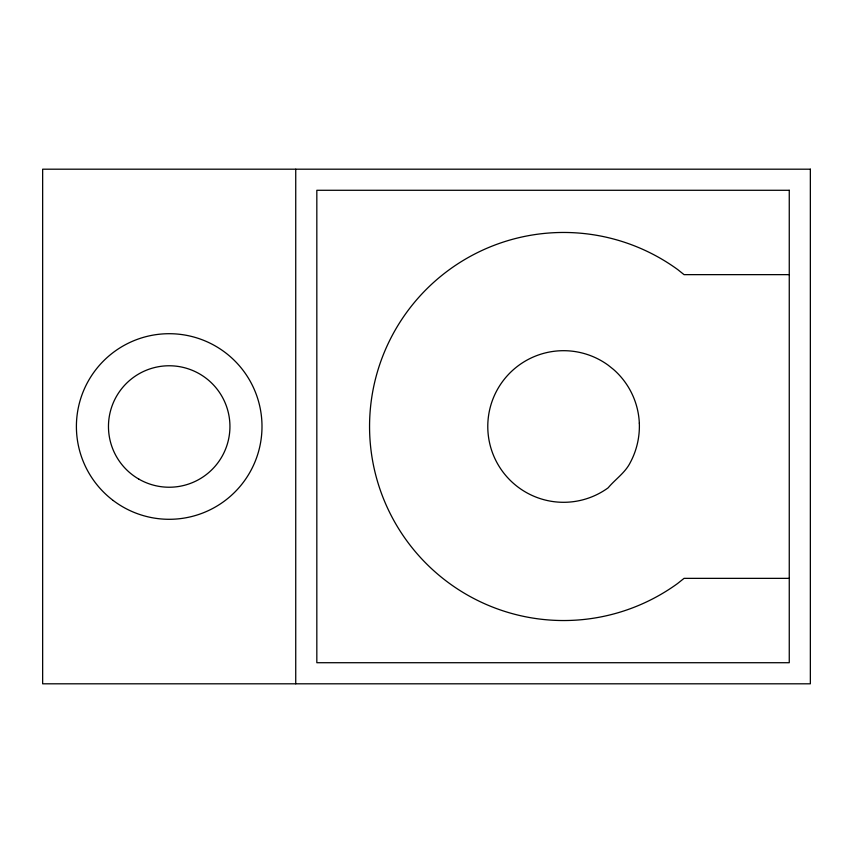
<?xml version="1.0" encoding="UTF-8"?>
<svg xmlns="http://www.w3.org/2000/svg" width="853" height="853" viewBox="0 0 853 853"><rect width="100%" height="100%" fill="white"/><g stroke="black" fill="none" stroke-linecap="round" stroke-linejoin="round"><path stroke-width="1.28" d="M789.334 274.645L684.063 274.645L677.74 269.591A194.036 194.036 0 0 0 419.473 296.577A194.036 194.036 0 0 0 419.313 556.241A194.036 194.036 0 0 0 677.549 583.548L684.063 578.355L789.334 578.355M295.735 169.193L295.735 683.807M639.323 423.141C639.878 436.757 636.743 450.448 630.324 462.465C625.249 472.722 615.301 479.258 608.114 487.852A75.81 75.81 0 0 1 507.226 477.19A75.81 75.81 0 0 1 507.279 375.736A75.81 75.81 0 0 1 608.189 365.201L613.499 369.445A75.81 75.81 0 0 1 639.323 423.141M810.35 169.193L42.65 169.193L42.65 683.807L810.35 683.807L810.35 169.193M789.26 190.283L316.826 190.283L316.826 662.717L789.26 662.717L789.26 190.283M138.826 479.098A60.744 60.744 0 0 0 229.937 426.5A60.744 60.744 0 0 0 138.826 373.902A60.744 60.744 0 0 0 138.826 479.098M113.214 500.508A92.796 92.796 0 0 0 261.285 437.973A92.796 92.796 0 0 0 133.089 341.019A92.796 92.796 0 0 0 113.214 500.508"/></g></svg>
